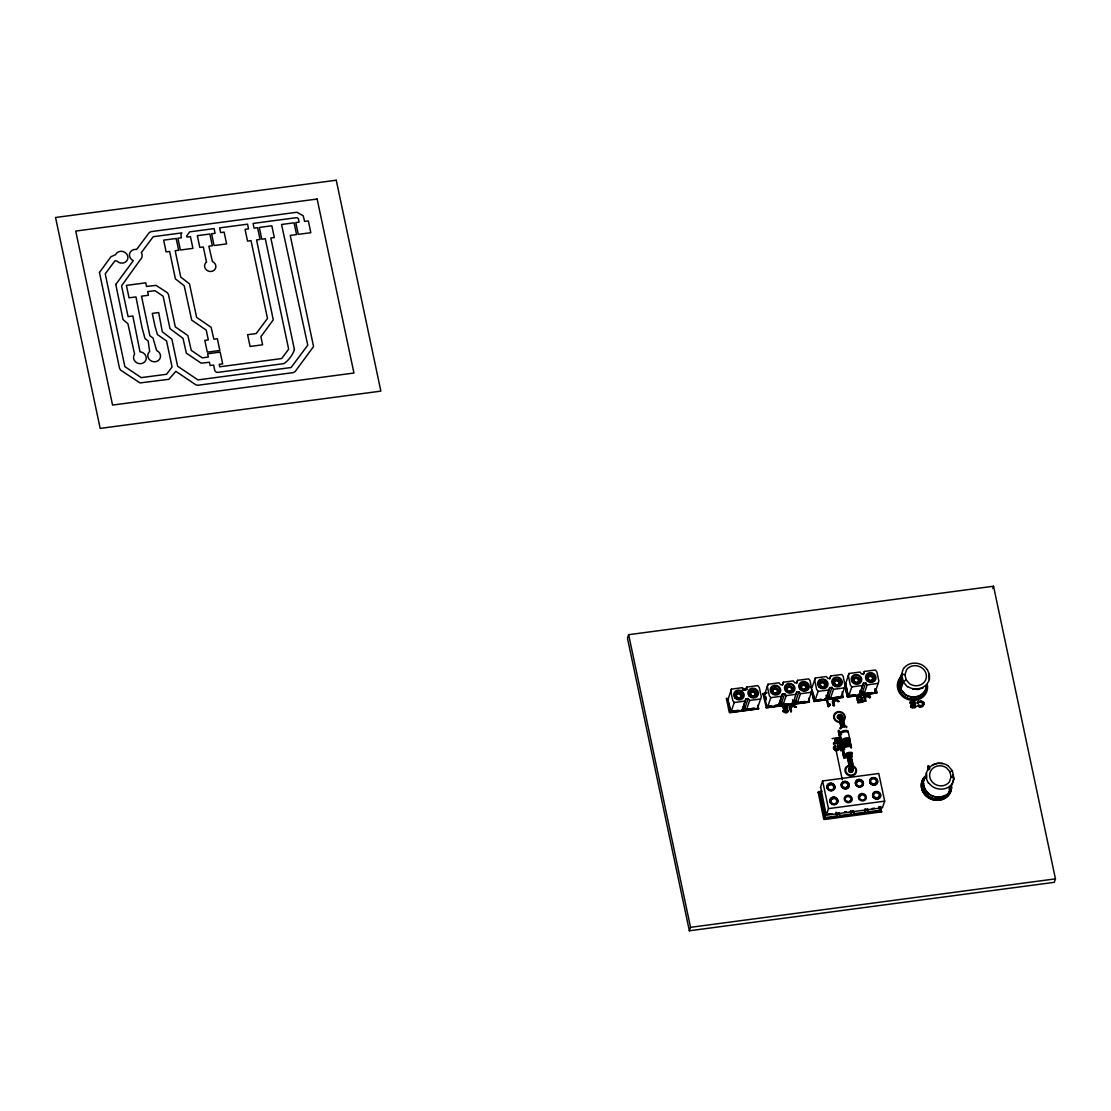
<?xml version="1.0" encoding="UTF-8"?>
<svg xmlns="http://www.w3.org/2000/svg" width="1111" height="1111" viewBox="0 0 1111 1111"><rect width="100%" height="100%" fill="white"/><g stroke="black" fill="none" stroke-linecap="round" stroke-linejoin="round"><path stroke-width="1.5" d="M793.837 702.416L793.393 703.013L792.56 699.791M841.555 696.083L840.833 696.041M833.972 746.453C830.834 751.772 842.277 749.883 835.889 750.592M835.597 746.245C834.278 743.37 832.847 750.119 835.666 750.55M839.208 742.217L838.486 743.287L839.249 742.023M838.874 749.245C836.652 736.024 844.777 766.965 838.402 737.635M862.664 702.235L862.567 699.541L858.095 699.569L858.345 697.736L860.553 697.444C862.414 699.666 862.816 696.069 860.525 696.458M726.4 698.847L726.9 698.125M729.927 712.693L758.438 708.915L758.23 704.832M762.896 694L766.812 692.82M782.713 706.679L782.949 707.749M783.755 709.179L783.241 711.484M789.574 707.054C792.851 721.178 789.657 698.75 791.518 711.123M796.226 707.096L795.073 707.235M810.613 687.653L811.113 686.931M762.938 693.889L766.409 707.846L809.197 702.166L808.975 698.097M828.723 706.652L830.486 704.207L828.737 704.888L827.334 700.749L827.862 706.304M826.973 700.972L827.987 706.471M818.099 792.379L821.959 791.199L818.557 791.754M839.055 701.402L837.916 701.555M832.083 738.579L838.361 737.746M844.791 682.46L847.137 696.583M844.429 682.668L847.374 696.93L876.746 692.931L847.86 696.93M811.363 690.903L814.127 701.513L843.152 697M843.749 757.688L838.583 730.177M840.235 723.733L841.416 723.469L840.36 723.219M838.986 748.745L838.194 750.203M856.706 698.139L857.261 700.305L858.789 700.985M851.359 753.133L851.568 757.202M863.886 697L864.65 701.416L865.83 701.152M869.316 697.486C869.024 697.958 871.038 696.555 870.455 697.333M876.704 693.042L876.121 689.181M881.495 812.044L880.884 806.405M910.326 702.041C907.618 705.249 921.325 701.055 910.117 703.013M910.645 705.457L911.548 704.43M922.269 695.361L921.38 695.861M924.13 704.263L923.699 702.263M928.046 765.937L928.602 769.673M784.172 711.04L787.032 711.165C789.727 707.901 788.088 714.581 784.824 712.568M916.186 706.443L915.228 705.777M743.953 689.625L742.467 687.653L731.413 689.126L730.816 691.361L732.76 700.541L734.246 702.513L731.066 711.887L742.106 710.415L745.898 698.805L748.147 698.5L749.633 700.472L746.439 709.846L757.48 708.374L761.285 696.75L759.341 687.584L757.841 685.612L746.8 687.084L745.745 690.209M746.8 687.084L746.203 689.32L742.773 690.056L745.884 689.653M742.106 710.415L745.898 698.805M757.48 708.374L758.091 706.124M829.611 679.057L830.681 675.932L841.721 674.474L843.207 676.446L845.152 685.612L841.36 697.236L830.32 698.708L833.514 689.334L832.014 687.362L829.764 687.653L825.973 699.277L814.932 700.749L813.446 698.777L810.141 680.835L808.655 678.863L797.615 680.335L797.004 682.585L794.768 682.876L793.268 680.904L783.352 682.223L782.755 684.473L780.505 684.765L779.005 682.807L767.965 684.265L767.368 686.515L769.312 695.694L770.798 697.652L767.604 707.04L778.644 705.568L782.45 693.944L784.685 693.653L786.185 695.611L782.991 704.985L792.907 703.68L796.698 692.056L798.948 691.75L800.448 693.722L797.254 703.096L808.294 701.624L812.085 690.014M778.644 705.568L782.45 693.944M792.907 703.68L793.518 701.43M796.698 692.056L796.101 694.306L786.185 695.611M808.294 701.624L809.127 698.708M830.681 675.932L830.07 678.182L827.834 678.488L826.334 676.516L815.293 677.988L814.696 680.224L816.627 689.403L818.127 691.375L814.932 700.749M825.973 699.277L829.764 687.653M841.36 697.236L842.194 694.319M864.358 671.461L863.761 673.71L861.511 674.016L860.025 672.044L848.971 673.502L848.373 675.752L850.318 684.931L851.804 686.904L848.623 696.278L859.664 694.806L863.455 683.182L865.705 682.89L867.191 684.862L863.997 694.236L875.051 692.764L878.843 681.14L876.898 671.974L875.399 670.002L864.358 671.461L863.303 674.585M859.664 694.806L863.455 683.182M875.051 692.764L875.649 690.514M899.993 680.89L901.313 676.599M949.35 790.546L950.238 787.685M903.493 668.322L899.063 681.821L901.118 689.598L900.007 691.625L904.215 696.611A14.429 13.165 18.8 0 0 919.311 697.805A14.429 13.165 18.8 0 0 926.393 685.779M952.141 784.366L954.002 778.45L952.335 770.742L948.141 765.757M904.979 674.683L906.59 669.669A10.929 9.971 18.8 0 1 921.588 667.628A10.929 9.971 18.8 0 1 924.63 681.723A10.929 9.971 18.8 0 1 909.617 683.765L906.09 679.751L904.979 674.683L901.646 674.224L903.299 681.946L907.493 686.931M951.058 776.839L949.447 781.852A10.929 9.971 18.8 0 1 934.448 783.894A10.929 9.971 18.8 0 1 931.421 769.784A10.929 9.971 18.8 0 1 946.419 767.757L949.947 771.77L951.058 776.839L954.002 778.45L951.53 785.658M899.799 683.682L900.604 681.307L901.215 684.168L900.424 686.542M900.66 682.251L900.382 685.57L900.993 683.779M900.854 689.139L903.299 681.946L906.09 679.751M628.632 634.687L627.451 638.145L689.362 930.782L1054.27 882.328L1055.45 878.87L993.54 586.233L628.632 634.687L690.542 927.324L689.362 930.782M727.663 699.222L730.26 711.554L738.815 710.415M727.858 700.069L727.622 700.735L731.413 689.126M729.802 709.249L731.066 711.887M758.813 708.693L729.524 712.484M730.26 711.554L737.607 710.429M742.398 708.999L742.495 709.79L743.065 709.026M748.147 698.5L744.953 707.874L746.439 709.846M764.146 694.375L766.757 706.707L771.756 706.04M767.965 684.265L764.174 695.889L764.396 695.222M766.34 704.388L767.604 707.04M766.757 706.707L770.84 706.027M782.283 685.348L783.352 682.223M778.88 704.166L778.992 704.943L779.561 704.18M784.685 693.653L781.491 703.027L782.991 704.985M782.352 706.888L787.171 706.082M782.936 710.498L783.116 711.318M783.324 711.776L784.852 712.457M787.019 709.693L784.533 710.123L787.38 709.485M784.088 709.082L786.56 708.651L783.713 709.29M786.796 707.346L782.908 707.86M787.032 711.165L784.199 710.929M796.545 683.459L797.615 680.335M789.518 707.249L791.06 711.734M798.948 691.75L795.754 701.124L797.254 703.096M794.268 706.36L795.045 707.346M796.184 707.207L794.476 705.304M812.099 687.362L815.293 677.988M809.558 701.958L766.021 707.638M813.696 701.416L843.027 697.514M814.516 700.249L812.516 691.125M832.014 687.362L828.82 696.736L830.32 698.708M828.737 704.888L829.431 703.93M834.347 705.443C831.611 695.139 836.402 708.526 833.25 705.471M839.013 701.513L837.319 699.611M848.971 673.502L845.179 685.126L845.415 684.459L847.124 694.306L848.623 696.278M848.165 695.889L845.596 683.459L848.165 695.889L854.998 694.986M835.583 743.731L833.875 743.953M835.944 738.509C838.986 747.231 833.278 737.162 837.375 738.329L837.638 742.454L838.069 741.87M834.805 738.662L835.5 742.217L834.764 738.773M820.362 787.546L822.598 780.964L878.773 773.506L884.675 801.156L882.44 807.739L826.265 815.196L820.765 787.491M837.375 738.329L835.916 738.621M835.916 743.634L838.527 743.176M819.362 792.754L824.793 818.474L880.731 810.933L824.793 818.474M820.39 793.448L822.695 804.045M836.125 749.55L837.388 749.272L835.528 748.981L835.639 746.134M836.139 750.536L842.263 779.783M839.958 745.287L837.569 745.05M857.261 700.305L858.581 700.93M823.223 806.836L825.487 817.557L836.93 815.932L836.277 812.863M860.511 697.555L862.178 697.986M865.705 682.89L862.511 692.264L863.997 694.236M857.97 701.749C868.094 701.235 855.859 700.263 857.761 702.721M848.735 763.91L847.471 757.633L844.471 758.035M844.777 756.994L839.374 731.177L844.777 756.994L847.776 756.605L844.818 756.883M881.87 811.835L824.487 819.501M826.265 815.196L828.5 808.614L822.598 780.964M869.566 697.847L870.413 697.625M849.415 764.368L849.457 764.257A6.124 1.194 82.4 0 0 848.901 761.285L847.443 753.938L848.526 753.48L850.665 753.508L852.081 760.438A7.263 1.417 82.4 0 1 852.526 769.867M850.54 810.974L851.193 814.03L839.777 815.543M865.413 808.808L865.691 812.891L864.761 809.197L865.455 812.141L854.04 813.655M879.676 810.363L868.302 811.766M909.951 702.249C912.742 699.569 917.88 702.319 914.95 704.957M910.548 705.86L910.812 706.957M915.27 705.666L914.645 706.527L911.77 706.402L912.187 705.374L914.631 705.041M911.687 704.443L914.172 704.013L911.326 704.638M914.436 702.596L914.575 703.555L914.409 702.707M917.839 702.971L921.019 701.721L922.977 703.985L921.769 705.582L918.255 705.221L918.075 706.193M918.186 702.874L918.811 702.013M918.255 705.221L919.602 705.763M918.769 702.124L921.019 701.721M922.699 702.944L920.977 701.833M928.379 765.84L929.601 768.562M992.762 588.538L993.54 586.233M950.683 788.143L951.405 786.046L948.836 794.046A14.429 13.165 18.8 0 1 929.018 796.74A14.429 13.165 18.8 0 1 925.019 778.117M827.987 786.491L828.431 785.519M830.972 800.434L831.431 799.448M876.468 782.158L874.163 784.185M879.468 796.087L877.121 798.073L874.19 796.809A2.889 2.639 18.8 0 1 874.649 793.351A2.889 2.639 18.8 0 1 878.426 793.532A2.889 2.639 18.8 0 1 878.912 797.045M848.012 785.935L845.721 787.963L842.735 786.657A2.889 2.639 18.8 0 1 843.207 783.186A2.889 2.639 18.8 0 1 846.985 783.38A2.889 2.639 18.8 0 1 847.471 786.894L845.665 787.907M856.47 782.713L858.775 780.686M851.012 799.864L848.707 801.892L845.735 800.587A2.889 2.639 18.8 0 1 846.193 797.129A2.889 2.639 18.8 0 1 849.984 797.309A2.889 2.639 18.8 0 1 850.47 800.823M859.47 796.643L861.761 794.615M835.528 742.106L833.611 742.995M837.347 749.383L837.597 744.939M840.846 715.762A8.541 1.666 82.4 0 1 843.624 720.261L845.04 727.191L842.86 726.705L841.388 727.677L840.013 721.22A7.249 1.417 82.4 0 0 837.666 717.4M848.86 770.354A7.263 1.417 82.4 0 0 848.415 760.924L847.443 753.938M786.532 708.762L786.838 707.235M787.352 709.596L787.866 706.554M789.615 706.846L790.74 705.61L794.309 705.138M790.713 707.332L794.296 706.249M833.208 700.124L832.361 701.555L833.208 705.582M830.389 704.596L828.32 706.707M833.542 701.652L837.138 700.555L837.875 701.666M856.762 697.93L857.886 696.694M863.886 696.986L864.65 695.958M917.228 702.208L921.019 700.624L923.783 702.555M916.228 706.332L915.103 707.568L912.214 707.874M922.408 706.527L924.074 704.471M904.048 668.044C909.701 660.781 921.922 661.85 926.935 669.336M951.724 784.227C946.072 791.49 933.851 790.421 928.852 782.936M949.947 771.77L952.335 770.742M826.931 701.083L827.737 700.972M833.361 700.138L837.138 699.458M857.664 696.916L860.553 696.347M833.653 742.884L833.403 743.967M924.644 692.264L924.88 691.181M918.353 700.972L917.367 702.971M922.63 706.304L919.561 706.985M899.549 682.321L898.355 683.904L900.007 691.625L898.355 683.904L900.924 675.905A14.429 13.165 18.8 0 1 902.701 673.974M764.896 694.431L764.465 695.167M823.07 806.169L824.765 817.654L825.626 818.224M923.38 687.709L918.241 689.445L912.659 689.167M830.278 784.463L828.5 785.616A2.889 2.639 18.8 0 0 828.987 789.129A2.889 2.639 18.8 0 0 832.778 789.31A2.889 2.639 18.8 0 0 833.236 785.838L831.389 784.644L829.278 784.935M932.254 764.965L937.406 763.243L942.989 763.521M833.278 798.392L831.5 799.545A2.889 2.639 18.8 0 0 831.986 803.059A2.889 2.639 18.8 0 0 835.764 803.239A2.889 2.639 18.8 0 0 836.236 799.781A2.93 2.68 18.8 0 0 833.306 798.517L832.278 798.865M877.162 798.129L878.204 797.767M848.665 801.836L849.679 801.503M844.541 812.044L846.263 811.544M728.538 699.25L727.969 700.013L731.094 711.304M820.237 792.782L821.932 804.253L822.793 804.836M742.315 689.014L746.134 688.487M763.354 693.389L766.771 692.931M734.246 702.513L745.3 701.041M749.633 700.472L760.674 699M770.798 697.652L781.838 696.194M800.448 693.722L811.488 692.25M818.127 691.375L829.167 689.903M833.514 689.334L844.554 687.862M851.804 686.904L862.858 685.431M867.191 684.862L878.232 683.39M742.926 707.499L745.175 707.207M779.478 702.652L781.727 702.346M793.74 700.749L795.99 700.458M826.806 696.361L829.056 696.069M860.497 691.889L862.733 691.597M742.287 709.846L754.258 708.249M775.117 705.485L788.449 703.721L775.089 705.596M791.782 703.277L805.1 701.499M815.307 700.124L821.362 699.347L816.182 700.138M824.779 698.888L841.888 696.625L833.292 697.861M848.193 695.778L855.039 694.875M858.47 694.417L872.149 692.597L858.428 694.528M742.245 709.957L754.216 708.374M791.74 703.388L796.74 702.721M800.073 702.277L805.058 701.61M824.737 699L829.875 698.319M864.983 695.861L868.58 695.278M858.747 701.097L861.858 701.235M858.206 702.819L862.692 702.11M915.145 707.457L910.937 707.138M922.269 706.513L919.339 706.929L918.103 706.082M837.68 742.342L836.68 741.954M884.675 801.156L828.5 808.614M690.542 927.324L1055.45 878.87M863.247 693.75L862.386 693.181M848.985 695.639L848.137 695.069M829.556 698.222L828.709 697.652M796.101 702.666L795.254 702.096M781.838 704.555L780.339 700.93M767.59 706.457L766.729 705.874M745.356 709.401L744.495 708.832M868.399 812.544L866.899 808.905M853.998 814.446L852.637 810.794M839.888 816.335L838.388 812.697M848.679 754.827L847.054 754.466M901.118 689.598L904.923 694.514A14.429 13.165 18.8 0 0 926.866 687.14M868.76 695.444L870.08 696.069L868.969 695.486M862.094 699.555L863.108 701.61M745.884 688.542L747.37 689.334M908.062 686.667C915.311 691.695 927.046 688.278 929.254 679.39L929.004 674.238M947.725 765.618C940.462 760.591 928.727 763.993 926.518 772.881L926.768 778.033M814.877 700.055L813.155 693.417M912.034 707.721L910.728 706.679M869.191 696.916L865.469 696.791L865.788 701.263M902.118 690.806L905.146 694.417A13.804 12.596 18.8 0 0 925.685 688.931M928.852 765.84L929.56 768.687M843.999 758.049L838.125 730.788M927.268 669.489L929.421 674.377L929.435 679.557M928.365 783.199L926.213 778.297L926.199 773.117M952.558 775.061L952.877 776.589M927.963 766.34L928.643 769.562M876.079 689.292L876.787 692.639M874.926 689.07L875.537 692.25L874.885 689.181M859.706 690.875L860.4 694.125L860.969 693.361M880.051 807.725L880.704 811.044M879.676 806.919L879.815 811.03L878.857 806.503M867.649 808.697L868.26 811.877M842.082 691.986L843.11 697.111M849.721 738.773L848.415 732.607A3.958 1.417 -11.9 0 0 843.193 732.177A3.958 1.417 -11.9 0 0 841.582 734.788M851.318 753.244L852.026 756.591M844.138 726.525L842.763 720.067A9.388 1.833 82.4 0 0 839.722 715.123M849.804 753.314L851.165 759.785A9.388 1.833 82.4 0 1 851.748 771.978M842.86 726.705L841.499 720.234A9.388 1.833 82.4 0 0 838.444 715.29M848.526 753.48L849.887 759.952A9.388 1.833 82.4 0 1 850.47 772.145M841.777 727.149L840.402 720.692A8.541 1.666 82.4 0 0 837.638 716.192M840.277 723.622L841.208 728.358M853.401 810.599L853.998 813.766M851.179 810.836L851.443 814.78L850.498 811.086M826.028 695.347L826.709 698.597L827.278 697.833M839.138 812.488L839.749 815.655M836.902 812.599L837.027 816.71L836.083 812.183M818.14 792.254L823.765 819.154M765.535 696.486L766.187 699.555M765.493 696.597L766.146 699.666M726.441 698.736L729.233 712.234M831.667 813.766A2.93 2.68 18.8 0 1 828.445 813.599M845.929 811.877A2.93 2.68 18.8 0 1 844.888 812.224M852.568 769.395A2.194 2.014 18.8 0 1 851.97 772.173A2.194 2.014 18.8 0 1 848.943 771.451A2.194 2.014 18.8 0 1 849.554 768.673M840.596 718.706A2.194 2.014 18.8 0 1 837.25 717.248A2.194 2.014 18.8 0 1 839.819 714.998M840.596 715.345A2.194 2.014 18.8 0 1 841.208 715.928M874.454 808.086A2.93 2.68 18.8 0 1 872.26 808.377M924.366 790.949A6.597 6.027 18.8 0 1 923.838 783.547M949.738 787.588A6.597 6.027 18.8 0 1 948.975 788.963M840.527 722.317A5.861 5.361 18.8 0 1 833.639 715.845A5.861 5.361 18.8 0 1 842.194 712.373A5.861 5.361 18.8 0 1 843.221 721.22M852.595 765.507A5.861 5.361 18.8 0 1 855.262 774.145A5.861 5.361 18.8 0 1 845.749 773.075A5.861 5.361 18.8 0 1 849.596 765.173M900.368 691.139A6.597 6.027 18.8 0 1 899.091 685.112M900.063 689.514A5.861 5.361 18.8 0 1 899.577 688.153A5.861 5.361 18.8 0 0 900.104 689.403M924.949 790.421A5.861 5.361 18.8 0 1 924.102 789.213M923.616 787.852A5.861 5.361 18.8 0 1 923.81 785.074M840.388 721.65A5.138 4.68 18.8 0 1 834.333 716.137A5.138 4.68 18.8 0 1 841.527 712.776A5.138 4.68 18.8 0 1 843.124 720.359M852.887 766.243A5.138 4.68 18.8 0 1 854.498 773.825A5.138 4.68 18.8 0 1 846.318 772.492A5.138 4.68 18.8 0 1 849.762 765.729M848.804 760.396A8.541 1.666 82.4 0 1 849.332 771.506M852.026 759.98A8.541 1.666 82.4 0 1 852.554 771.076M851.568 762.493A6.124 1.194 82.4 0 1 851.901 765.618M831.708 813.655A2.93 2.68 18.8 0 1 829.528 813.946M845.971 811.766A2.93 2.68 18.8 0 1 844.915 812.113M843.666 744.648A3.958 1.417 -11.9 0 1 845.29 742.051A3.958 1.417 -11.9 0 1 850.498 742.481M843.416 743.426A3.958 1.417 -11.9 0 1 843.485 741.481A3.958 1.417 -11.9 0 1 848.61 740.343A3.958 1.417 -11.9 0 1 849.762 741.995M842.305 741.717A3.958 1.417 -11.9 0 1 846.61 739.176A3.958 1.417 -11.9 0 1 849.512 740.759M842.888 740.954A3.958 1.417 -11.9 0 1 842.957 739.023A3.958 1.417 -11.9 0 1 848.082 737.871A3.958 1.417 -11.9 0 1 849.248 739.537M950.211 788.949A14.082 12.846 18.8 0 1 931.921 798.295A14.082 12.846 18.8 0 1 924.171 779.38M927.282 684.362A15.248 13.929 18.8 0 1 908.854 699.791A15.248 13.929 18.8 0 1 900.66 676.932M951.53 786.741A15.248 13.929 18.8 0 1 930.324 798.795A15.248 13.929 18.8 0 1 926.449 775.172M926.366 686.89A14.082 12.846 18.8 0 1 909.09 698.875A14.082 12.846 18.8 0 1 900.174 679.571M840.638 728.969A3.625 1.305 -11.9 0 1 840.694 727.205A3.625 1.305 -11.9 0 1 845.388 726.163A3.625 1.305 -11.9 0 1 846.443 727.677M847.554 755.258A3.625 1.305 -11.9 0 1 845.888 753.605A3.625 1.305 -11.9 0 1 851.359 752.383A3.625 1.305 -11.9 0 1 850.845 754.522M844.721 749.592A3.958 1.417 -11.9 0 1 844.791 747.661A3.958 1.417 -11.9 0 1 849.915 746.509A3.958 1.417 -11.9 0 1 851.068 748.175M843.61 747.897A3.958 1.417 -11.9 0 1 847.915 745.342A3.958 1.417 -11.9 0 1 850.818 746.939M844.193 747.12A3.958 1.417 -11.9 0 1 844.263 745.189A3.958 1.417 -11.9 0 1 849.387 744.037A3.958 1.417 -11.9 0 1 850.554 745.703M843.929 745.884A3.958 1.417 -11.9 0 1 843.999 743.953A3.958 1.417 -11.9 0 1 849.123 742.815A3.958 1.417 -11.9 0 1 850.29 744.467M841.319 733.552A3.958 1.417 -11.9 0 1 841.388 731.621A3.958 1.417 -11.9 0 1 846.513 730.469A3.958 1.417 -11.9 0 1 847.679 732.135M949.544 791.962A14.429 13.165 18.8 0 1 929.726 794.643A14.429 13.165 18.8 0 1 925.727 776.02M945.155 795.295A13.804 12.596 18.8 0 1 931.087 795.24M929.949 794.546A13.804 12.596 18.8 0 1 924.102 786.171M839.791 718.595A5.68 1.111 82.4 0 1 840.027 718.206M842.555 719.886A6.124 1.194 82.4 0 1 842.888 721.247M841.61 716.414A7.249 1.417 82.4 0 1 842.402 716.873M842.846 717.789A7.249 1.417 82.4 0 1 843.68 720.733M838.513 718.345A6.124 1.194 82.4 0 1 840.499 721.567M951.572 786.63A15.248 13.929 18.8 0 1 931.587 799.198A15.248 13.929 18.8 0 1 924.658 776.742M950.238 788.838A14.082 12.846 18.8 0 1 931.962 798.184A14.082 12.846 18.8 0 1 924.213 779.269M99.462 272.473L119.557 368.463L120.752 370.199L140.055 382.934L168.858 379.309L175.844 371.352L195.772 384.753L197.897 385.253L293.332 372.588L295.137 371.56L313.552 346.563L290.249 235.421L296.554 234.588L294.068 222.825L281.541 224.478L307.775 345.202L291.082 367.533L197.939 379.906L177.607 366.227L171.886 339.161L162.303 331.786L158.679 312.552L152.276 313.399L154.915 325.842L157.415 334.564L166.567 340.966L172.066 366.963L166.608 374.268L141.194 377.629L124.863 366.644L105.226 273.834L115.016 260.738L117.002 261.168A6.444 5.888 18.8 0 0 126.585 261.085A6.444 5.888 18.8 0 0 124.71 252.225A6.444 5.888 18.8 0 0 115.613 254.627L110.975 256.71L99.462 272.473M115.794 284.444L122.988 319.482L127.918 323.732L134.584 354.187A6.444 5.888 18.8 0 0 137.07 362.936A6.444 5.888 18.8 0 0 145.944 359.978A6.444 5.888 18.8 0 0 141.153 352.006L140 351.84L132.848 315.982L128.071 316.621L121.557 285.819L140.292 259.738A6.444 5.888 18.8 0 0 141.68 253.35L141.291 252.655L153.221 236.699L181.871 232.893L180.926 234.518L181.399 237.782L177.899 238.24L180.385 250.017L192.925 248.35L190.425 236.587L186.94 237.046L186.69 235.893L189.703 231.852L214.09 228.616L215.076 233.31L211.59 233.768L214.076 245.545L226.602 243.878L224.116 232.102L220.617 232.574L219.631 227.88L247.545 224.172L248.531 228.866L245.045 229.324L247.531 241.101L251.03 240.629L267.487 318.454L256.21 333.55L247.6 334.703L250.086 346.465L262.613 344.799L260.904 336.716L273.264 319.829L256.572 239.893L260.057 239.434L257.571 227.672L254.086 228.13L253.086 223.436L296.887 217.617L298.303 218.575L299.067 222.158L295.79 222.589L298.29 234.352L310.816 232.699L308.33 220.922L304.608 221.422L303.206 215.784L296.929 212.257L150.971 231.644L149.166 232.671L136.597 249.489L135.778 249.378A6.444 5.888 18.8 0 0 132.223 260.057L133.306 260.654L115.794 284.444M294.429 349.548C292.943 354.645 288.374 360.714 283.902 363.616L218.02 372.366A2.847 2.597 18.8 0 1 214.701 370.13L213.631 365.075L210.132 365.533L209.437 362.255L201.174 363.158L186.356 353.187L183.009 338.355L169.997 328.675L163.123 296.193L154.929 290.679L147.652 291.651L148.416 295.262L141.5 296.179L149.86 335.73L153.04 338.105L156.609 350.507A6.444 5.888 18.8 0 1 159.692 359.117A6.444 5.888 18.8 0 1 150.277 360.367A6.444 5.888 18.8 0 1 149.638 351.437L148.138 340.883L144.972 338.508L142 327.551L135.959 296.915L129.043 297.831L126.404 285.402L145.777 282.819L146.541 286.444L156.082 285.374L167.233 292.637L168.441 294.373L175.316 326.87L187.898 335.578L191.259 350.409L202.313 357.853L208.34 357.048L207.646 353.77L220.172 352.104L222.672 363.88L219.173 364.339L219.7 366.797L281.652 358.561L288.652 349.201L265.293 238.74L261.793 239.198L259.307 227.436L271.834 225.769L274.32 237.546L270.834 238.004L294.429 349.548M901.84 677.696L901.021 680.085L901.632 682.946L902.451 680.543L901.84 677.696M901.868 678.696L901.59 682.015L901.868 678.696M875.926 783.102L874.121 784.13L871.191 782.88A2.889 2.639 18.8 0 1 871.649 779.408A2.889 2.639 18.8 0 1 875.44 779.603A2.889 2.639 18.8 0 1 875.926 783.102M857.775 781.144L856.998 781.838A2.889 2.639 18.8 0 0 857.47 785.338A2.889 2.639 18.8 0 0 861.261 785.533A2.889 2.639 18.8 0 0 861.719 782.061L859.872 780.866L857.775 781.144M860.775 795.073L859.983 795.768A2.889 2.639 18.8 0 0 860.47 799.267A2.889 2.639 18.8 0 0 864.247 799.462A2.889 2.639 18.8 0 0 864.719 796.004L862.872 794.796L860.775 795.073M206.507 262.113L206.229 262.307A5.708 5.208 18.8 0 0 206.785 270.237A5.708 5.208 18.8 0 0 215.131 269.126A5.708 5.208 18.8 0 0 212.395 261.488L208.854 246.239L212.34 245.767L209.854 234.004L197.327 235.671L199.813 247.434L203.313 246.975L206.507 262.113M336.258 180.218L55.55 217.492L100.171 428.402L380.865 391.128L336.258 180.218M317.149 199.022L75.742 231.074L112.544 405.071L353.951 373.018L317.149 199.022M176.177 238.476L163.636 240.143L166.136 251.905L169.622 251.447L175.427 278.903L184.204 285.735L191.689 320.107L206.243 330.12L208.312 339.91L204.813 340.383L207.299 352.145L219.839 350.479L217.339 338.716L213.854 339.174L211.132 327.342L196.591 317.315L189.523 283.916L180.746 277.097L175.163 250.711L178.663 250.239L176.177 238.476M734.954 698.027A5.319 4.847 18.8 0 0 743.912 696.833A5.319 4.847 18.8 0 0 737.898 690.153A5.319 4.847 18.8 0 0 734.954 698.027M749.217 696.139A5.319 4.847 18.8 0 0 758.16 694.944A5.319 4.847 18.8 0 0 752.147 688.264A5.319 4.847 18.8 0 0 749.217 696.139M735.607 697.541A4.444 4.055 18.8 0 0 743.092 696.541A4.444 4.055 18.8 0 0 738.065 690.945A4.444 4.055 18.8 0 0 735.607 697.541M736.385 697.305A3.18 2.902 18.8 0 0 741.731 696.597A3.18 2.902 18.8 0 0 738.135 692.597A3.18 2.902 18.8 0 0 736.385 697.305M736.357 697.444A3.152 2.875 18.8 0 0 741.648 696.736A3.152 2.875 18.8 0 0 738.093 692.778A3.152 2.875 18.8 0 0 736.357 697.444M736.635 697.236A2.777 2.528 18.8 0 0 741.301 696.611A2.777 2.528 18.8 0 0 738.162 693.125A2.777 2.528 18.8 0 0 736.635 697.236M736.954 697.222A2.194 2 18.8 0 0 740.648 696.736A2.194 2 18.8 0 0 738.162 693.972A2.194 2 18.8 0 0 736.954 697.222M749.869 695.639A4.444 4.055 18.8 0 0 757.355 694.639A4.444 4.055 18.8 0 0 752.314 689.056A4.444 4.055 18.8 0 0 749.869 695.639M750.647 695.417A3.18 2.902 18.8 0 0 755.994 694.694A3.18 2.902 18.8 0 0 752.397 690.709A3.18 2.902 18.8 0 0 750.647 695.417M750.605 695.555A3.152 2.875 18.8 0 0 755.911 694.847A3.152 2.875 18.8 0 0 752.355 690.889A3.152 2.875 18.8 0 0 750.605 695.555M751.217 695.333A2.194 2 18.8 0 0 754.911 694.833A2.194 2 18.8 0 0 752.425 692.084A2.194 2 18.8 0 0 751.217 695.333M750.897 695.333A2.777 2.528 18.8 0 0 755.563 694.722A2.777 2.528 18.8 0 0 752.425 691.236A2.777 2.528 18.8 0 0 750.897 695.333M827.334 788.352A4.041 3.694 18.8 0 0 834.264 789.129A4.041 3.694 18.8 0 0 831.195 783.186A4.041 3.694 18.8 0 0 827.334 788.352M841.638 786.491A4.041 3.694 18.8 0 0 848.568 787.282A4.041 3.694 18.8 0 0 845.499 781.339A4.041 3.694 18.8 0 0 841.638 786.491M855.831 784.56A4.041 3.694 18.8 0 0 862.747 785.352A4.041 3.694 18.8 0 0 859.692 779.408A4.041 3.694 18.8 0 0 855.831 784.56M870.094 782.727A4.041 3.694 18.8 0 0 877.023 783.505A4.041 3.694 18.8 0 0 873.954 777.561A4.041 3.694 18.8 0 0 870.094 782.727M830.334 802.281A4.041 3.694 18.8 0 0 837.263 803.059A4.041 3.694 18.8 0 0 834.194 797.115A4.041 3.694 18.8 0 0 830.334 802.281M844.638 800.42A4.041 3.694 18.8 0 0 851.568 801.212A4.041 3.694 18.8 0 0 848.498 795.268A4.041 3.694 18.8 0 0 844.638 800.42M858.761 798.67A4.041 3.694 18.8 0 0 865.677 799.462A4.041 3.694 18.8 0 0 862.622 793.518A4.041 3.694 18.8 0 0 858.761 798.67M873.093 796.656A4.041 3.694 18.8 0 0 880.009 797.434A4.041 3.694 18.8 0 0 876.94 791.49A4.041 3.694 18.8 0 0 873.093 796.656M800.031 689.389A5.319 4.847 18.8 0 0 808.975 688.195A5.319 4.847 18.8 0 0 802.961 681.515A5.319 4.847 18.8 0 0 800.031 689.389M785.769 691.278A5.319 4.847 18.8 0 0 794.712 690.098A5.319 4.847 18.8 0 0 788.699 683.418A5.319 4.847 18.8 0 0 785.769 691.278M771.506 693.181A5.319 4.847 18.8 0 0 780.45 691.986A5.319 4.847 18.8 0 0 774.436 685.306A5.319 4.847 18.8 0 0 771.506 693.181M833.097 685.001A5.319 4.847 18.8 0 0 842.041 683.807A5.319 4.847 18.8 0 0 836.027 677.127A5.319 4.847 18.8 0 0 833.097 685.001M818.835 686.89A5.319 4.847 18.8 0 0 827.778 685.695A5.319 4.847 18.8 0 0 821.765 679.015A5.319 4.847 18.8 0 0 818.835 686.89M833.736 684.501A4.444 4.055 18.8 0 0 841.221 683.515A4.444 4.055 18.8 0 0 836.194 677.918A4.444 4.055 18.8 0 0 833.736 684.501M834.514 684.279A3.18 2.902 18.8 0 0 839.86 683.557A3.18 2.902 18.8 0 0 836.277 679.571A3.18 2.902 18.8 0 0 834.514 684.279M834.486 684.418A3.152 2.875 18.8 0 0 839.791 683.709A3.152 2.875 18.8 0 0 836.222 679.751A3.152 2.875 18.8 0 0 834.486 684.418M834.764 684.195A2.777 2.528 18.8 0 0 839.43 683.584A2.777 2.528 18.8 0 0 836.291 680.099A2.777 2.528 18.8 0 0 834.764 684.195M835.083 684.195A2.194 2 18.8 0 0 838.777 683.696A2.194 2 18.8 0 0 836.305 680.946A2.194 2 18.8 0 0 835.083 684.195M819.474 686.39A4.444 4.055 18.8 0 0 826.973 685.404A4.444 4.055 18.8 0 0 821.932 679.807A4.444 4.055 18.8 0 0 819.474 686.39M820.251 686.167A3.18 2.902 18.8 0 0 825.612 685.459A3.18 2.902 18.8 0 0 822.015 681.46A3.18 2.902 18.8 0 0 820.251 686.167M820.224 686.306A3.152 2.875 18.8 0 0 825.529 685.598A3.152 2.875 18.8 0 0 821.959 681.64A3.152 2.875 18.8 0 0 820.224 686.306M820.835 686.084A2.194 2 18.8 0 0 824.529 685.598A2.194 2 18.8 0 0 822.043 682.834A2.194 2 18.8 0 0 820.835 686.084M820.501 686.098A2.777 2.528 18.8 0 0 825.167 685.473A2.777 2.528 18.8 0 0 822.043 681.987A2.777 2.528 18.8 0 0 820.501 686.098M827.278 788.532A4.041 3.694 18.8 0 0 834.208 789.31A4.041 3.694 18.8 0 0 831.139 783.366A4.041 3.694 18.8 0 0 827.278 788.532M841.582 786.671A4.041 3.694 18.8 0 0 848.498 787.463A4.041 3.694 18.8 0 0 845.443 781.519A4.041 3.694 18.8 0 0 841.582 786.671M855.762 784.741A4.041 3.694 18.8 0 0 862.692 785.533A4.041 3.694 18.8 0 0 859.622 779.589A4.041 3.694 18.8 0 0 855.762 784.741M870.038 782.908A4.041 3.694 18.8 0 0 876.954 783.686A4.041 3.694 18.8 0 0 873.885 777.742A4.041 3.694 18.8 0 0 870.038 782.908M830.278 802.461A4.041 3.694 18.8 0 0 837.194 803.239A4.041 3.694 18.8 0 0 834.125 797.295A4.041 3.694 18.8 0 0 830.278 802.461M873.024 796.837A4.041 3.694 18.8 0 0 879.954 797.615A4.041 3.694 18.8 0 0 876.885 791.671A4.041 3.694 18.8 0 0 873.024 796.837M866.774 680.515A5.319 4.847 18.8 0 0 875.718 679.335A5.319 4.847 18.8 0 0 869.705 672.655A5.319 4.847 18.8 0 0 866.774 680.515M852.512 682.418A5.319 4.847 18.8 0 0 861.469 681.224A5.319 4.847 18.8 0 0 855.456 674.544A5.319 4.847 18.8 0 0 852.512 682.418M867.427 680.029A4.444 4.055 18.8 0 0 874.912 679.043A4.444 4.055 18.8 0 0 869.871 673.447A4.444 4.055 18.8 0 0 867.427 680.029M868.205 679.793A3.18 2.902 18.8 0 0 873.552 679.085A3.18 2.902 18.8 0 0 869.955 675.099A3.18 2.902 18.8 0 0 868.205 679.793M868.177 679.946A3.152 2.875 18.8 0 0 873.468 679.238A3.152 2.875 18.8 0 0 869.913 675.28A3.152 2.875 18.8 0 0 868.177 679.946M868.455 679.724A2.777 2.528 18.8 0 0 873.121 679.113A2.777 2.528 18.8 0 0 869.982 675.627A2.777 2.528 18.8 0 0 868.455 679.724M868.774 679.724A2.194 2 18.8 0 0 872.468 679.224A2.194 2 18.8 0 0 869.982 676.46A2.194 2 18.8 0 0 868.774 679.724M853.165 681.918A4.444 4.055 18.8 0 0 860.65 680.932A4.444 4.055 18.8 0 0 855.623 675.335A4.444 4.055 18.8 0 0 853.165 681.918M853.915 681.835A3.152 2.875 18.8 0 0 859.206 681.126A3.152 2.875 18.8 0 0 855.651 677.168A3.152 2.875 18.8 0 0 853.915 681.835M854.512 681.612A2.194 2 18.8 0 0 858.206 681.126A2.194 2 18.8 0 0 855.72 678.363A2.194 2 18.8 0 0 854.512 681.612M854.192 681.626A2.777 2.528 18.8 0 0 858.859 681.001A2.777 2.528 18.8 0 0 855.72 677.516A2.777 2.528 18.8 0 0 854.192 681.626M800.67 688.889A4.444 4.055 18.8 0 0 808.155 687.903A4.444 4.055 18.8 0 0 803.128 682.307A4.444 4.055 18.8 0 0 800.67 688.889M801.448 688.667A3.18 2.902 18.8 0 0 806.794 687.959A3.18 2.902 18.8 0 0 803.211 683.959A3.18 2.902 18.8 0 0 801.448 688.667M801.42 688.806A3.152 2.875 18.8 0 0 806.725 688.098A3.152 2.875 18.8 0 0 803.156 684.14A3.152 2.875 18.8 0 0 801.42 688.806M802.017 688.584A2.194 2 18.8 0 0 805.711 688.084A2.194 2 18.8 0 0 803.239 685.334A2.194 2 18.8 0 0 802.017 688.584M801.698 688.584A2.777 2.528 18.8 0 0 806.364 687.973A2.777 2.528 18.8 0 0 803.225 684.487A2.777 2.528 18.8 0 0 801.698 688.584M786.407 690.792A4.444 4.055 18.8 0 0 793.893 689.792A4.444 4.055 18.8 0 0 788.866 684.195A4.444 4.055 18.8 0 0 786.407 690.792M787.157 690.695A3.152 2.875 18.8 0 0 792.462 690A3.152 2.875 18.8 0 0 788.893 686.029A3.152 2.875 18.8 0 0 787.157 690.695M787.755 690.473A2.194 2 18.8 0 0 791.463 689.987A2.194 2 18.8 0 0 788.977 687.223A2.194 2 18.8 0 0 787.755 690.473M787.435 690.486A2.777 2.528 18.8 0 0 792.101 689.862A2.777 2.528 18.8 0 0 788.977 686.376A2.777 2.528 18.8 0 0 787.435 690.486M772.159 692.681A4.444 4.055 18.8 0 0 779.644 691.681A4.444 4.055 18.8 0 0 774.603 686.098A4.444 4.055 18.8 0 0 772.159 692.681M772.895 692.597A3.152 2.875 18.8 0 0 778.2 691.889A3.152 2.875 18.8 0 0 774.631 687.931A3.152 2.875 18.8 0 0 772.895 692.597M773.506 692.375A2.194 2 18.8 0 0 777.2 691.875A2.194 2 18.8 0 0 774.714 689.112A2.194 2 18.8 0 0 773.506 692.375M773.173 692.375A2.777 2.528 18.8 0 0 777.853 691.764A2.777 2.528 18.8 0 0 774.714 688.278A2.777 2.528 18.8 0 0 773.173 692.375"/></g></svg>
